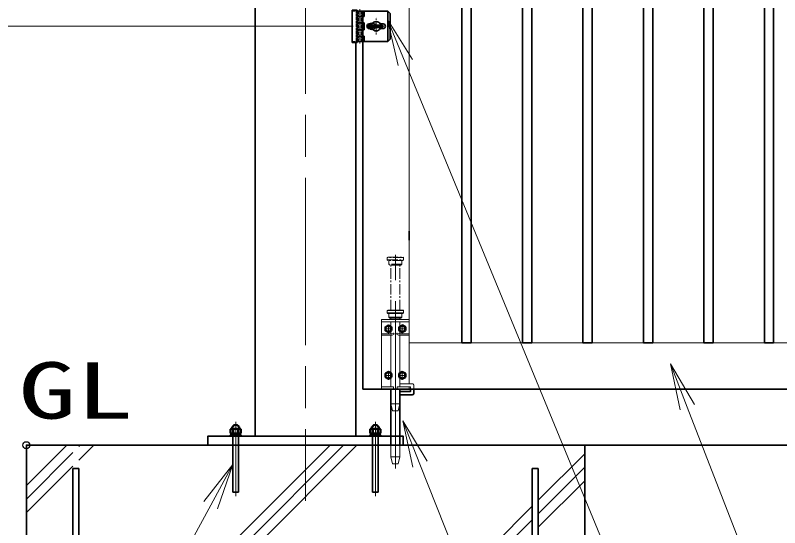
# Model space of a CAD drawing. Units: millimetres, scale not verified. Extents: x -11880 to 11880, y -8400 to 8400.
# Drawn here: x -889 to 754, y -831 to 270 of the extents above; entities that cross this region are included whole.
import ezdxf
from ezdxf.enums import TextEntityAlignment as Align

# ---------------------------------------------------------------- set-up
doc = ezdxf.new("R2010")
doc.units = ezdxf.units.MM
doc.header["$LTSCALE"] = 30
doc.header["$PDMODE"] = 32
doc.header["$PDSIZE"] = 15
for name, pattern in [('DASHED', [7.5, 6, -1.5]), ('USER1', [18, 12, -1.5, 3, -1.5]), ('USER2', [9, 6, -0.75, 1.5, -0.75]), ('USER3', [1.125, 0.75, -0.125, 0.125, -0.125])]:
    doc.linetypes.add(name, pattern=pattern)
for name, color, linetype, lineweight in [('0-1_外形線', 7, 'Continuous', 35), ('0-2_軸線', 200, 'USER1', 15), ('0-3_細線', 2, 'Continuous', 35), ('0-4_寸法線', 4, 'Continuous', 18), ('0-5_0', 7, 'Continuous', 18), ('0-7_隠れ線', 140, 'DASHED', 18), ('0-D_ハッチング', 253, 'Continuous', 13), ('0-E_AM_0N', 7, 'Continuous', 50), ('1-0_AM_7N', 6, 'USER2', 18), ('1-2_想像線', 112, 'USER3', 15)]:
    doc.layers.add(name, color=color, linetype=linetype, lineweight=lineweight)
doc.layers.add('0-6_Defpoints', color=7, linetype='Continuous')
doc.layers.add('1-3_文字2', color=254, linetype='Continuous')
doc.styles.add('ＭＳ ゴシック', font='')
doc.styles.get('ＭＳ ゴシック').set_extended_font_data('MS Gothic')

# ---------------------------------------------------------------- blocks, each defined once
blk = doc.blocks.new('S287')
at = {"layer": '0-4_寸法線'}
for points in [[(2363129.7, 81035982.1), (2331857.7, 81035982.1), (2320116.3, 81066244.6), (2319031.2, 81069041.4)], [(2320582.5, 81066425.4), (2319031.2, 81069041.4), (2319650.2, 81066063.7)]]:
    blk.add_lwpolyline(points, dxfattribs=at)
blk = doc.blocks.new('U144')
at = {"layer": '0-E_AM_0N'}
blk.add_lwpolyline([(645, 3787.4), (450, 3674.8), (255, 3787.4), (255, 4012.6), (450, 4125.2), (645, 4012.6)], close=True, dxfattribs=at)
blk.add_circle((450, 3900), 195, dxfattribs=at)
blk.add_circle((450, 3900), 195, dxfattribs=at)
at = {"layer": '1-0_AM_7N'}
for p, q in [((450, 4147.7), (450, 3652.3)), ((697.7, 3900), (202.3, 3900))]:
    blk.add_line(p, q, dxfattribs=at)
blk = doc.blocks.new('U145')
at = {"layer": '0-E_AM_0N'}
blk.add_lwpolyline([(-255, 3787.4), (-450, 3674.8), (-645, 3787.4), (-645, 4012.6), (-450, 4125.2), (-255, 4012.6)], close=True, dxfattribs=at)
blk.add_circle((-450, 3900), 195, dxfattribs=at)
blk.add_circle((-450, 3900), 195, dxfattribs=at)
at = {"layer": '1-0_AM_7N'}
for p, q in [((-450, 4147.7), (-450, 3652.3)), ((-202.3, 3900), (-697.7, 3900))]:
    blk.add_line(p, q, dxfattribs=at)
blk = doc.blocks.new('U146')
at = {"layer": '0-E_AM_0N'}
blk.add_lwpolyline([(645, 787.4), (450, 674.8), (255, 787.4), (255, 1012.6), (450, 1125.2), (645, 1012.6)], close=True, dxfattribs=at)
blk.add_circle((450, 900), 195, dxfattribs=at)
blk.add_circle((450, 900), 195, dxfattribs=at)
at = {"layer": '1-0_AM_7N'}
for p, q in [((450, 1147.7), (450, 652.3)), ((697.7, 900), (202.3, 900))]:
    blk.add_line(p, q, dxfattribs=at)
blk = doc.blocks.new('U147')
at = {"layer": '0-E_AM_0N'}
blk.add_lwpolyline([(-255, 787.4), (-450, 674.8), (-645, 787.4), (-645, 1012.6), (-450, 1125.2), (-255, 1012.6)], close=True, dxfattribs=at)
blk.add_circle((-450, 900), 195, dxfattribs=at)
blk.add_circle((-450, 900), 195, dxfattribs=at)
at = {"layer": '1-0_AM_7N'}
for p, q in [((-450, 1147.7), (-450, 652.3)), ((-202.3, 900), (-697.7, 900))]:
    blk.add_line(p, q, dxfattribs=at)
blk = doc.blocks.new('S297')
at = {"layer": '0-4_寸法線'}
for points in [[(2359682.2, 80998531.3), (2328295, 80998531.3), (2302876.5, 81062569.7), (2301769.8, 81065358.1)], [(2303341.3, 81062754.2), (2301769.8, 81065358.1), (2302411.8, 81062385.3)]]:
    blk.add_lwpolyline(points, dxfattribs=at)
blk = doc.blocks.new('S304')
at = {"layer": '0-4_寸法線'}
for points in [[(2368783.6, 81020597.2), (2329908.4, 81020597.2), (2301930.9, 81088461.3), (2300787.5, 81091234.9)], [(2302393.2, 81088651.9), (2300787.5, 81091234.9), (2301468.6, 81088270.8)]]:
    blk.add_lwpolyline(points, dxfattribs=at)
blk = doc.blocks.new('PROFSP00NL0D66')
at = {"layer": '0-1_外形線'}
for p, q in [((0, 210), (0, 0)), ((0, 16.5), (112.2, 33)), ((0, -210), (0, 0)), ((0, -16.5), (112.2, 0)), ((13.2, 315), (13.2, 18.4)), ((99, 315), (99, 31.1)), ((112.2, 210), (112.2, 0)), ((112.2, -210), (112.2, 0)), ((13.2, -315), (13.2, -14.6)), ((99, -315), (99, -1.9))]:
    blk.add_line(p, q, dxfattribs=at)
for points in [[(56.1, 315), (13.2, 315), (4.2, 306), (0, 210)], [(112.2, 210), (108, 306), (99, 315), (56.1, 315)], [(56.1, -315), (13.2, -315), (4.2, -306), (0, -210)], [(112.2, -210), (108, -306), (99, -315), (56.1, -315)]]:
    blk.add_lwpolyline(points, dxfattribs=at)
blk = doc.blocks.new('PROFSP00NKH4S6')
at = {"layer": '0-1_外形線'}
blk.add_lwpolyline([(0, -360), (75, -360), (75, 360), (0, 360)], close=True, dxfattribs=at)
blk = doc.blocks.new('U315')
at = {"layer": '0-E_AM_0N'}
for p, q in [((2290674.9, 81064816.7), (2290719.1, 81064842.3)), ((2290674.9, 81064567.8), (2290674.9, 81064816.7)), ((2290719.1, 81064842.3), (2290764.1, 81064842.3)), ((2290764.1, 81064842.3), (2290764.1, 81064857.3)), ((2290764.1, 81064842.3), (2291244.1, 81064842.3)), ((2290839.5, 81064567.8), (2290839.5, 81064816.7)), ((2291168.7, 81064567.8), (2291168.7, 81064816.7)), ((2291244.1, 81064857.3), (2291244.1, 81064842.3)), ((2291244.1, 81064842.3), (2291289.1, 81064842.3)), ((2291333.2, 81064816.7), (2291289.1, 81064842.3)), ((2291333.2, 81064567.8), (2291333.2, 81064816.7)), ((2290674.9, 81064567.8), (2290719.1, 81064542.3)), ((2290719.1, 81064542.3), (2291289.1, 81064542.3)), ((2291333.2, 81064567.8), (2291289.1, 81064542.3))]:
    blk.add_line(p, q, dxfattribs=at)
for centre, radius, start, end in [((2290757.2, 81064696.7), 145.5, 55.56153, 115.56153), ((2291004.1, 81064857.3), 240, 0, 180), ((2291004.1, 81064298.4), 543.8, 72.38303, 107.61697), ((2291250.9, 81064696.7), 145.5, 64.43847, 124.43847), ((2290757.2, 81064687.8), 145.5, 244.43847, 304.43847), ((2291004.1, 81065086.1), 543.8, 252.38303, 287.61697), ((2291250.9, 81064687.8), 145.5, 235.56153, 295.56153)]:
    blk.add_arc(centre, radius, start, end, dxfattribs=at)
at = {"layer": '1-0_AM_7N'}
blk.add_line((2291004.1, 81064514.5), (2291004.1, 81065125), dxfattribs=at)
blk = doc.blocks.new('PRCIRCLE')
at = {"layer": '0-5_0'}
blk.add_line((-30, 0), (30, 0), dxfattribs=at)
blk = doc.blocks.new('fhfhsfhshs')
at = {"layer": '0-1_外形線'}
blk.add_line((-856.2, -975), (-856.2, 975), dxfattribs=at)
blk.add_line((-856.2, -975), (-856.2, 975), dxfattribs=at)
at = {"layer": '0-2_軸線'}
for p, q in [((-1050, 1105.8), (-1050, -1105.8)), ((0, 0), (0, 541.4)), ((0, 0), (-541.4, 0)), ((0, 0), (541.4, 0)), ((0, 0), (0, -541.4))]:
    blk.add_line(p, q, dxfattribs=at)
at = {"layer": '0-3_細線'}
for p, q in [((-1536.3, -1035), (-1536.3, 1035)), ((-1536.3, 1035), (-1230, 1035)), ((-1230, 1035), (-1230, -1035)), ((-1230, 975), (-870, 975)), ((-780, 630), (-1230, 630)), ((-870, 975), (750, 975)), ((-870, 975), (-870, -975)), ((-780, 975), (-780, 630)), ((750, 975), (900, 825)), ((750, 975), (750, -975)), ((900, 825), (900, -825)), ((-780, 225), (-1230, 225)), ((-780, 225), (-780, -225)), ((-450, 150), (-259.8, 150)), ((-420, -75), (-420, 75)), ((-420, 75), (420, 75)), ((259.8, 150), (450, 150)), ((420, 75), (420, -75)), ((-780, -225), (-1230, -225)), ((-450, -150), (-259.8, -150)), ((420, -75), (-420, -75)), ((259.8, -150), (450, -150)), ((-1230, -630), (-780, -630)), ((-870, -975), (-1230, -975)), ((750, -975), (-870, -975)), ((-780, -630), (-780, -975)), ((900, -825), (750, -975)), ((-1230, -1035), (-1536.3, -1035))]:
    blk.add_line(p, q, dxfattribs=at)
for centre, radius, start, end in [((-450, 0), 150, 90, 270), ((0, 0), 300, 30, 150), ((450, 0), 150, 270, 90), ((0, 0), 300, 210, 330)]:
    blk.add_arc(centre, radius, start, end, dxfattribs=at)
at = {"layer": '0-7_隠れ線'}
for p, q in [((-1290, 1035), (-1290, -1035)), ((-1536.3, 975), (-1230, 975)), ((-1140, 975), (-1140, -975)), ((-960, 975), (-960, -975)), ((-1536.3, -975), (-1230, -975))]:
    blk.add_line(p, q, dxfattribs=at)
at = {"layer": '0-7_隠れ線', "xscale": 12.5, "yscale": 12.5}
blk.add_blockref('PRCIRCLE', (0, 0), dxfattribs=at)
blk = doc.blocks.new('shgfhdgdhgg')
at = {"layer": '0-1_外形線'}
blk.add_lwpolyline([(-18000, 0), (18000, 0), (18000, -33000), (-18000, -33000)], close=True, dxfattribs=at)
at = {"layer": '0-3_細線'}
for p, q in [((-15000, -29610), (-15000, -1500)), ((-15000, -1500), (-14610, -1500)), ((-14610, -1500), (-14610, -29610)), ((14610, -29610), (14610, -1500)), ((14610, -1500), (15000, -1500)), ((15000, -1500), (15000, -29610))]:
    blk.add_line(p, q, dxfattribs=at)
at = {"layer": '0-D_ハッチング'}
for p, q in [((-18000, -2607.2), (-15392.8, 0)), ((-14610, -16187.7), (1577.7, 0)), ((-14610, -87.2), (-14522.8, 0)), ((-14610, -17057.7), (2447.7, 0)), ((-14610, -957.2), (-13652.8, 0)), ((-14610, -17927.7), (3317.7, 0)), ((-18000, -3477.2), (-15000, -477.2)), ((15000, -3548.3), (18000, -548.3)), ((-18000, -4347.2), (-15000, -1347.2)), ((15000, -4418.3), (18000, -1418.3)), ((15000, -5288.3), (18000, -2288.3)), ((-12561.7, -31110), (14610, -3938.3)), ((-11691.7, -31110), (14610, -4808.3))]:
    blk.add_line(p, q, dxfattribs=at)
blk = doc.blocks.new('S306')
at = {"layer": '0-4_寸法線'}
for points in [[(2213052.6, 81024665.2), (2270215.8, 81024665.2), (2289390.7, 81059919.6), (2290824.1, 81062555)], [(2289829.9, 81059680.7), (2290824.1, 81062555), (2288951.4, 81060158.5)]]:
    blk.add_lwpolyline(points, dxfattribs=at)
blk = doc.blocks.new('U320')
at = {"layer": '0-E_AM_0N'}
for p, q in [((2299674.9, 81064816.7), (2299719.1, 81064842.3)), ((2299674.9, 81064567.8), (2299674.9, 81064816.7)), ((2299719.1, 81064842.3), (2299764.1, 81064842.3)), ((2299764.1, 81064842.3), (2299764.1, 81064857.3)), ((2299764.1, 81064842.3), (2300244.1, 81064842.3)), ((2299839.5, 81064567.8), (2299839.5, 81064816.7)), ((2300168.7, 81064567.8), (2300168.7, 81064816.7)), ((2300244.1, 81064857.3), (2300244.1, 81064842.3)), ((2300244.1, 81064842.3), (2300289.1, 81064842.3)), ((2300333.2, 81064816.7), (2300289.1, 81064842.3)), ((2300333.2, 81064567.8), (2300333.2, 81064816.7)), ((2299674.9, 81064567.8), (2299719.1, 81064542.3)), ((2299719.1, 81064542.3), (2300289.1, 81064542.3)), ((2300333.2, 81064567.8), (2300289.1, 81064542.3))]:
    blk.add_line(p, q, dxfattribs=at)
for centre, radius, start, end in [((2299757.2, 81064696.7), 145.5, 55.56153, 115.56153), ((2300004.1, 81064857.3), 240, 0, 180), ((2300004.1, 81064298.4), 543.8, 72.38303, 107.61697), ((2300250.9, 81064696.7), 145.5, 64.43847, 124.43847), ((2299757.2, 81064687.8), 145.5, 244.43847, 304.43847), ((2300004.1, 81065086.1), 543.8, 252.38303, 287.61697), ((2300250.9, 81064687.8), 145.5, 235.56153, 295.56153)]:
    blk.add_arc(centre, radius, start, end, dxfattribs=at)
at = {"layer": '1-0_AM_7N'}
blk.add_line((2300004.1, 81064514.5), (2300004.1, 81065125), dxfattribs=at)

msp = doc.modelspace()

# ---------------------------------------------------------------- linework, layer by layer
at = {"layer": '0-1_外形線'}
for p, q in [((-373.11, -634.37), (-373.11, 846.63)), ((-141.96, -533.37), (-141.96, 214.13)), ((-156.81, 212.13), (-156.81, -634.37)), ((-41.96, -193.87), (-41.96, -212.87)), ((-141.96, -533.37), (4858.04, -533.37)), ((-81.46, -533.37), (-81.46, -651.37)), ((-62.46, -533.37), (-62.46, -651.37)), ((-32.46, -533.37), (-32.46, -542.37)), ((-35.46, -545.37), (-62.46, -545.37)), ((-864.96, -653.37), (5588.04, -653.37))]:
    msp.add_line(p, q, dxfattribs=at)
for points in [[(91.04, -433.37), (71.04, -433.37), (71.04, 746.63), (91.04, 746.63)], [(201.04, -433.37), (221.04, -433.37), (221.04, 746.63), (201.04, 746.63)], [(331.04, -433.37), (351.04, -433.37), (351.04, 746.63), (331.04, 746.63)], [(461.04, -433.37), (481.04, -433.37), (481.04, 746.63), (461.04, 746.63)], [(591.04, -433.37), (611.04, -433.37), (611.04, 746.63), (591.04, 746.63)], [(721.04, -433.37), (741.04, -433.37), (741.04, 746.63), (721.04, 746.63)], [(-474.96, -653.37), (-54.96, -653.37), (-54.96, -634.37), (-474.96, -634.37)]]:
    msp.add_lwpolyline(points, close=True, dxfattribs=at)
msp.add_lwpolyline([(-39.46, -533.37), (-39.46, -538.37), (-62.46, -538.37)], dxfattribs=at)
msp.add_arc((-35.46, -542.37), 3, 270, 0, dxfattribs=at)
at = {"layer": '0-2_軸線'}
for p, q in [((-264.96, 1001.2), (-264.96, -772.95)), ((-71.96, -703.79), (-71.96, -244.72)), ((-414.96, -603.48), (-414.96, -763.23)), ((-114.96, -603.48), (-114.96, -763.23))]:
    msp.add_line(p, q, dxfattribs=at)
at = {"layer": '0-3_細線'}
for p, q in [((-408.96, -634.37), (-420.96, -634.37)), ((-420.96, -634.37), (-420.96, -754.37)), ((-408.96, -754.37), (-408.96, -634.37)), ((-120.96, -634.37), (-120.96, -754.37)), ((-108.96, -634.37), (-120.96, -634.37)), ((-108.96, -754.37), (-108.96, -634.37)), ((-420.96, -754.37), (-408.96, -754.37)), ((-120.96, -754.37), (-108.96, -754.37))]:
    msp.add_line(p, q, dxfattribs=at)
at = {"layer": '0-4_寸法線'}
msp.add_line((-162.36, 246.63), (-1561.24, 246.63), dxfattribs=at)
at = {"layer": '0-5_0'}
msp.add_line((-41.96, -193.87), (-41.96, 746.63), dxfattribs=at)
msp.add_lwpolyline([(4758.04, 746.63), (4758.04, -433.37), (-41.96, -433.37), (-41.96, -212.87)], dxfattribs=at)
at = {"layer": '0-6_Defpoints'}
for p in [(-122.36, 246.63), (-864.96, -653.37)]:
    msp.add_point(p, dxfattribs=at)
at = {"layer": '0-7_隠れ線'}
for p, q in [((-88.46, -363.37), (-89.46, -364.37)), ((-89.46, -369.37), (-89.46, -364.37)), ((-54.46, -364.37), (-89.46, -364.37)), ((-88.46, -370.37), (-89.46, -369.37)), ((-89.46, -369.37), (-54.46, -369.37)), ((-88.46, -363.37), (-55.46, -363.37)), ((-55.46, -370.37), (-88.46, -370.37)), ((-85.96, -378.37), (-85.96, -370.37)), ((-57.96, -378.37), (-57.96, -370.37)), ((-55.46, -363.37), (-54.46, -364.37)), ((-54.46, -369.37), (-55.46, -370.37)), ((-54.46, -369.37), (-54.46, -364.37)), ((-101.96, -383.37), (-41.96, -383.37)), ((-101.96, -533.37), (-101.96, -383.37)), ((-41.96, -388.37), (-101.96, -388.37)), ((-85.96, -378.37), (-83.96, -380.37)), ((-57.96, -378.37), (-85.96, -378.37)), ((-59.96, -380.37), (-83.96, -380.37)), ((-81.46, -383.37), (-81.46, -380.37)), ((-81.46, -388.37), (-81.46, -414.37)), ((-62.46, -380.37), (-62.46, -383.37)), ((-62.46, -388.37), (-62.46, -399.04)), ((-57.96, -378.37), (-59.96, -380.37)), ((-41.96, -383.37), (-41.96, -521.37)), ((-62.46, -407.7), (-62.46, -414.37)), ((-101.96, -414.37), (-79.73, -414.37)), ((-101.96, -417.37), (-79.02, -417.37)), ((-81.46, -417.37), (-81.46, -528.37)), ((-75.94, -412.48), (-79.73, -414.37)), ((-74.59, -415.16), (-79.02, -417.37)), ((-75.94, -412.48), (-74.59, -415.16)), ((-67.99, -412.48), (-69.33, -415.16)), ((-69.33, -415.16), (-64.91, -417.37)), ((-64.2, -414.37), (-67.99, -412.48)), ((-64.91, -417.37), (-41.96, -417.37)), ((-41.96, -414.37), (-64.2, -414.37)), ((-62.46, -417.37), (-62.46, -528.37)), ((-62.46, -521.37), (-35.46, -521.37)), ((-32.46, -524.37), (-32.46, -533.37)), ((-75.96, -528.37), (-101.96, -528.37)), ((-75.96, -533.37), (-101.96, -533.37)), ((-75.96, -528.37), (-75.96, -533.37)), ((-67.96, -533.37), (-75.96, -533.37)), ((-41.96, -528.37), (-67.96, -528.37)), ((-67.96, -528.37), (-67.96, -533.37)), ((-41.96, -533.37), (-67.96, -533.37)), ((-41.96, -528.37), (-41.96, -533.37)), ((-77.96, -579.37), (-81.46, -564.37)), ((-62.46, -564.37), (-81.46, -564.37)), ((-65.96, -579.37), (-62.46, -564.37)), ((-65.96, -579.37), (-77.96, -579.37)), ((-81.46, -678.37), (-81.46, -651.37)), ((-62.46, -651.37), (-62.46, -678.37)), ((-77.96, -693.37), (-81.46, -678.37)), ((-62.46, -678.37), (-81.46, -678.37)), ((-65.96, -693.37), (-62.46, -678.37)), ((-65.96, -693.37), (-77.96, -693.37))]:
    msp.add_line(p, q, dxfattribs=at)
msp.add_lwpolyline([(-62.46, -528.37), (-39.46, -528.37), (-39.46, -533.37)], dxfattribs=at)
msp.add_arc((-35.46, -524.37), 3, 0, 90, dxfattribs=at)
at = {"layer": '1-2_想像線'}
for p, q in [((-88.46, -249.37), (-89.46, -250.37)), ((-89.46, -255.37), (-89.46, -250.37)), ((-54.46, -250.37), (-89.46, -250.37)), ((-88.46, -256.37), (-89.46, -255.37)), ((-89.46, -255.37), (-54.46, -255.37)), ((-88.46, -249.37), (-55.46, -249.37)), ((-55.46, -256.37), (-88.46, -256.37)), ((-85.96, -264.37), (-85.96, -256.37)), ((-57.96, -264.37), (-57.96, -256.37)), ((-55.46, -249.37), (-54.46, -250.37)), ((-54.46, -255.37), (-55.46, -256.37)), ((-54.46, -255.37), (-54.46, -250.37)), ((-85.96, -264.37), (-83.96, -266.37)), ((-57.96, -264.37), (-85.96, -264.37)), ((-59.96, -266.37), (-83.96, -266.37)), ((-81.46, -363.37), (-81.46, -266.37)), ((-62.46, -363.37), (-62.46, -266.37)), ((-57.96, -264.37), (-59.96, -266.37))]:
    msp.add_line(p, q, dxfattribs=at)

# ---------------------------------------------------------------- block references
at = {"layer": '0-1_外形線', "xscale": 0.03333333, "yscale": 0.03333333}
for name, p in [('fhfhsfhshs', (-113.27, 246.63)), ('shgfhdgdhgg', (-264.96, -653.37))]:
    msp.add_blockref(name, p, dxfattribs=at)
at = {"layer": '0-4_寸法線', "xscale": 0.03333333, "yscale": 0.03333333}
for name in ['S304', 'S287', 'S297', 'S306']:
    msp.add_blockref(name, (-76781.76, -2702779.54), dxfattribs=at)
at = {"layer": '0-5_0', "xscale": 0.03333333, "yscale": 0.03333333, "rotation": 90}
for name, p in [('PROFSP00NKH4S6', (-414.96, -634.37)), ('PROFSP00NL0D66', (-414.96, -631.87)), ('PROFSP00NKH4S6', (-114.96, -634.37)), ('PROFSP00NL0D66', (-114.96, -631.87))]:
    msp.add_blockref(name, p, dxfattribs=at)
at = {"layer": '0-E_AM_0N', "xscale": 0.03333333, "yscale": 0.03333333}
for name, p in [('U145', (-71.96, -533.37)), ('U144', (-71.96, -533.37)), ('U147', (-71.96, -533.37)), ('U146', (-71.96, -533.37)), ('U315', (-76781.76, -2702779.54)), ('U320', (-76781.76, -2702779.54))]:
    msp.add_blockref(name, p, dxfattribs=at)

# ---------------------------------------------------------------- texts
at = {"layer": '1-3_文字2', "style": 'ＭＳ ゴシック', "width": 1.5}
msp.add_text('GL', height=121.2, dxfattribs=at).set_placement((-881.9, -632.67), align=Align.BOTTOM_LEFT)

doc.saveas('drawing.dxf')
